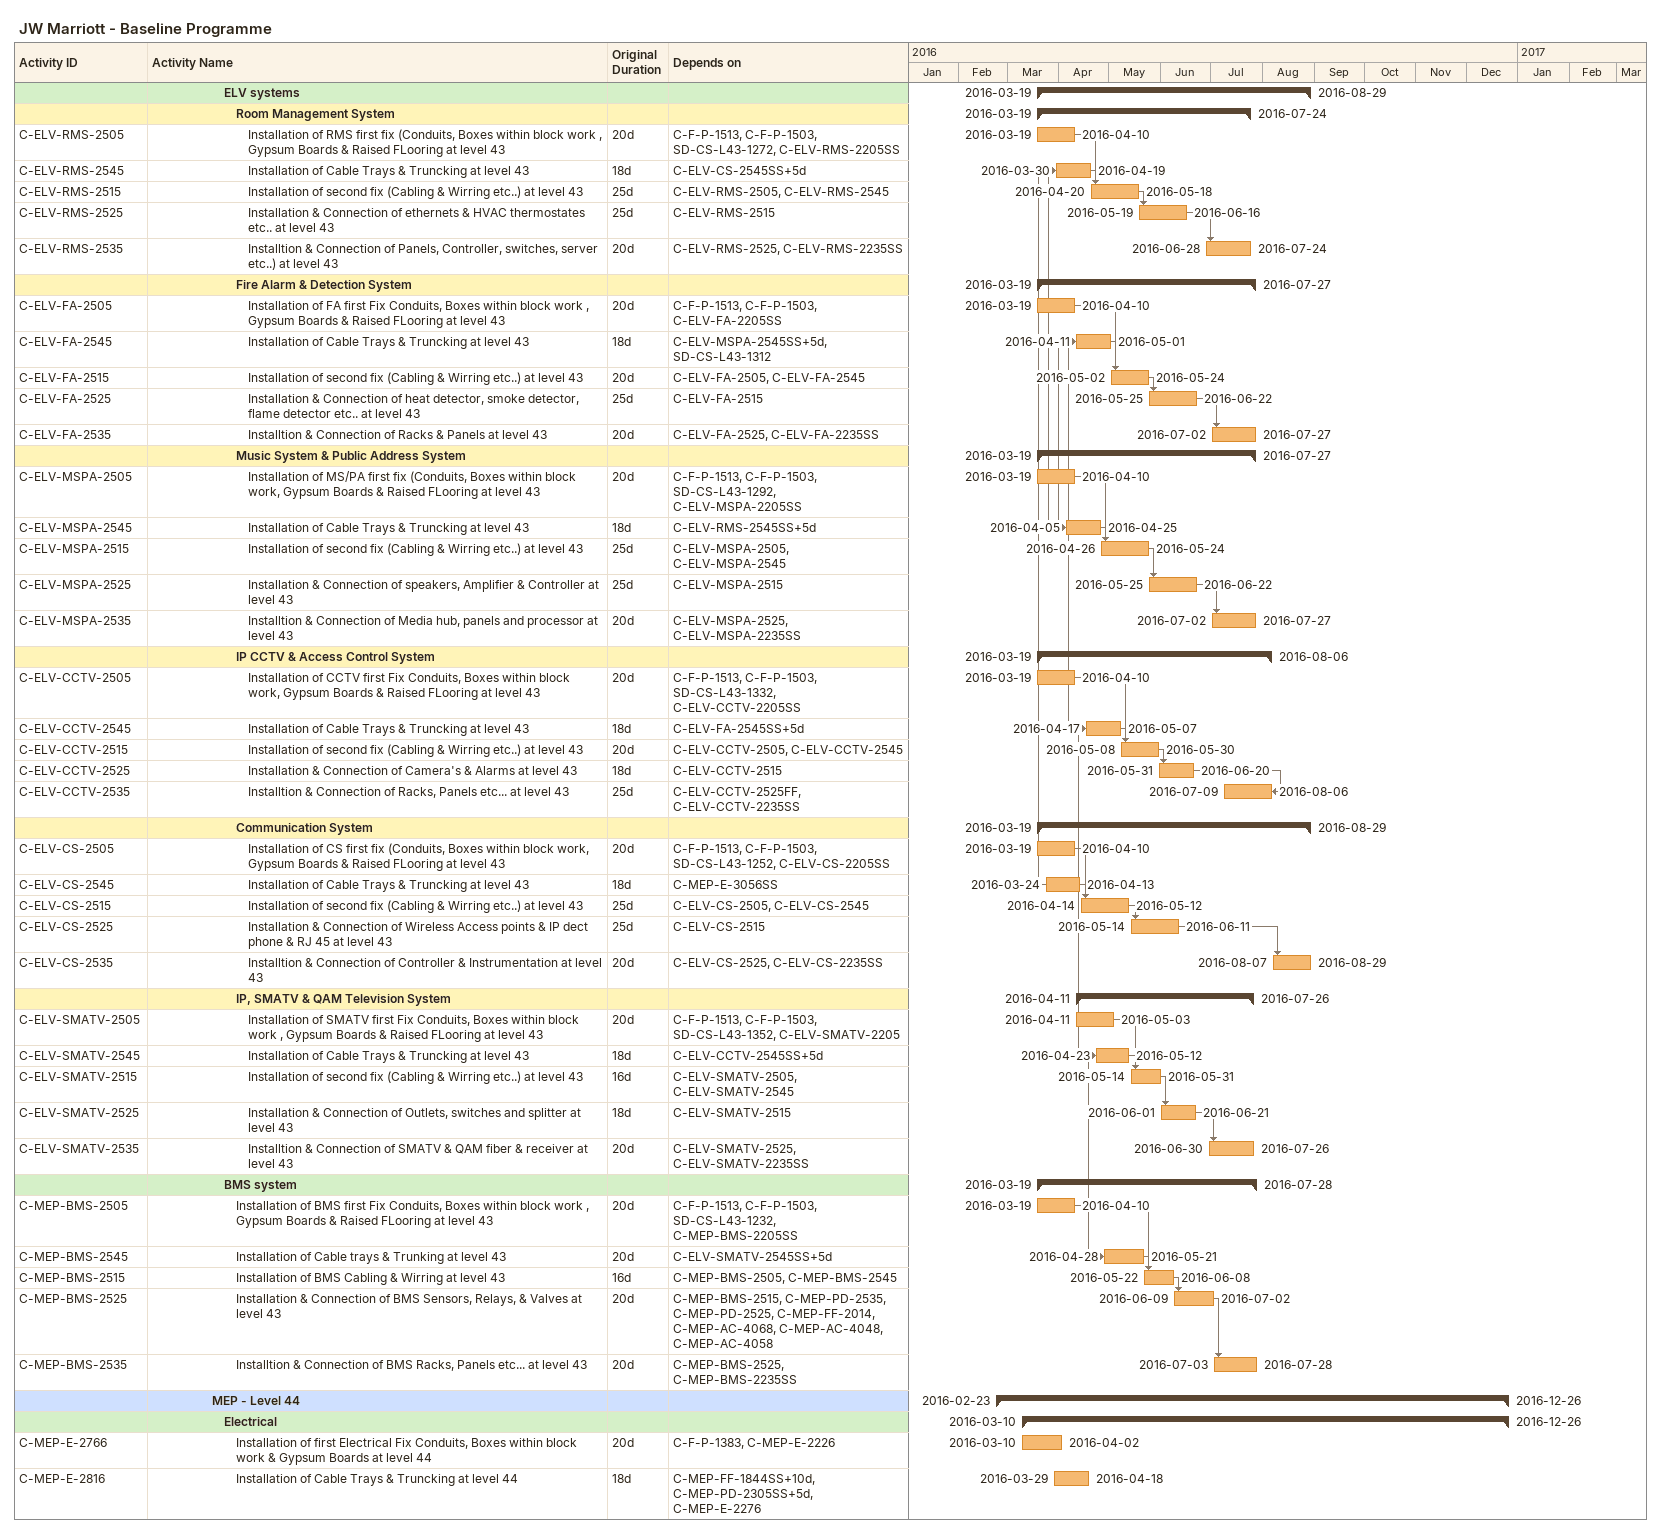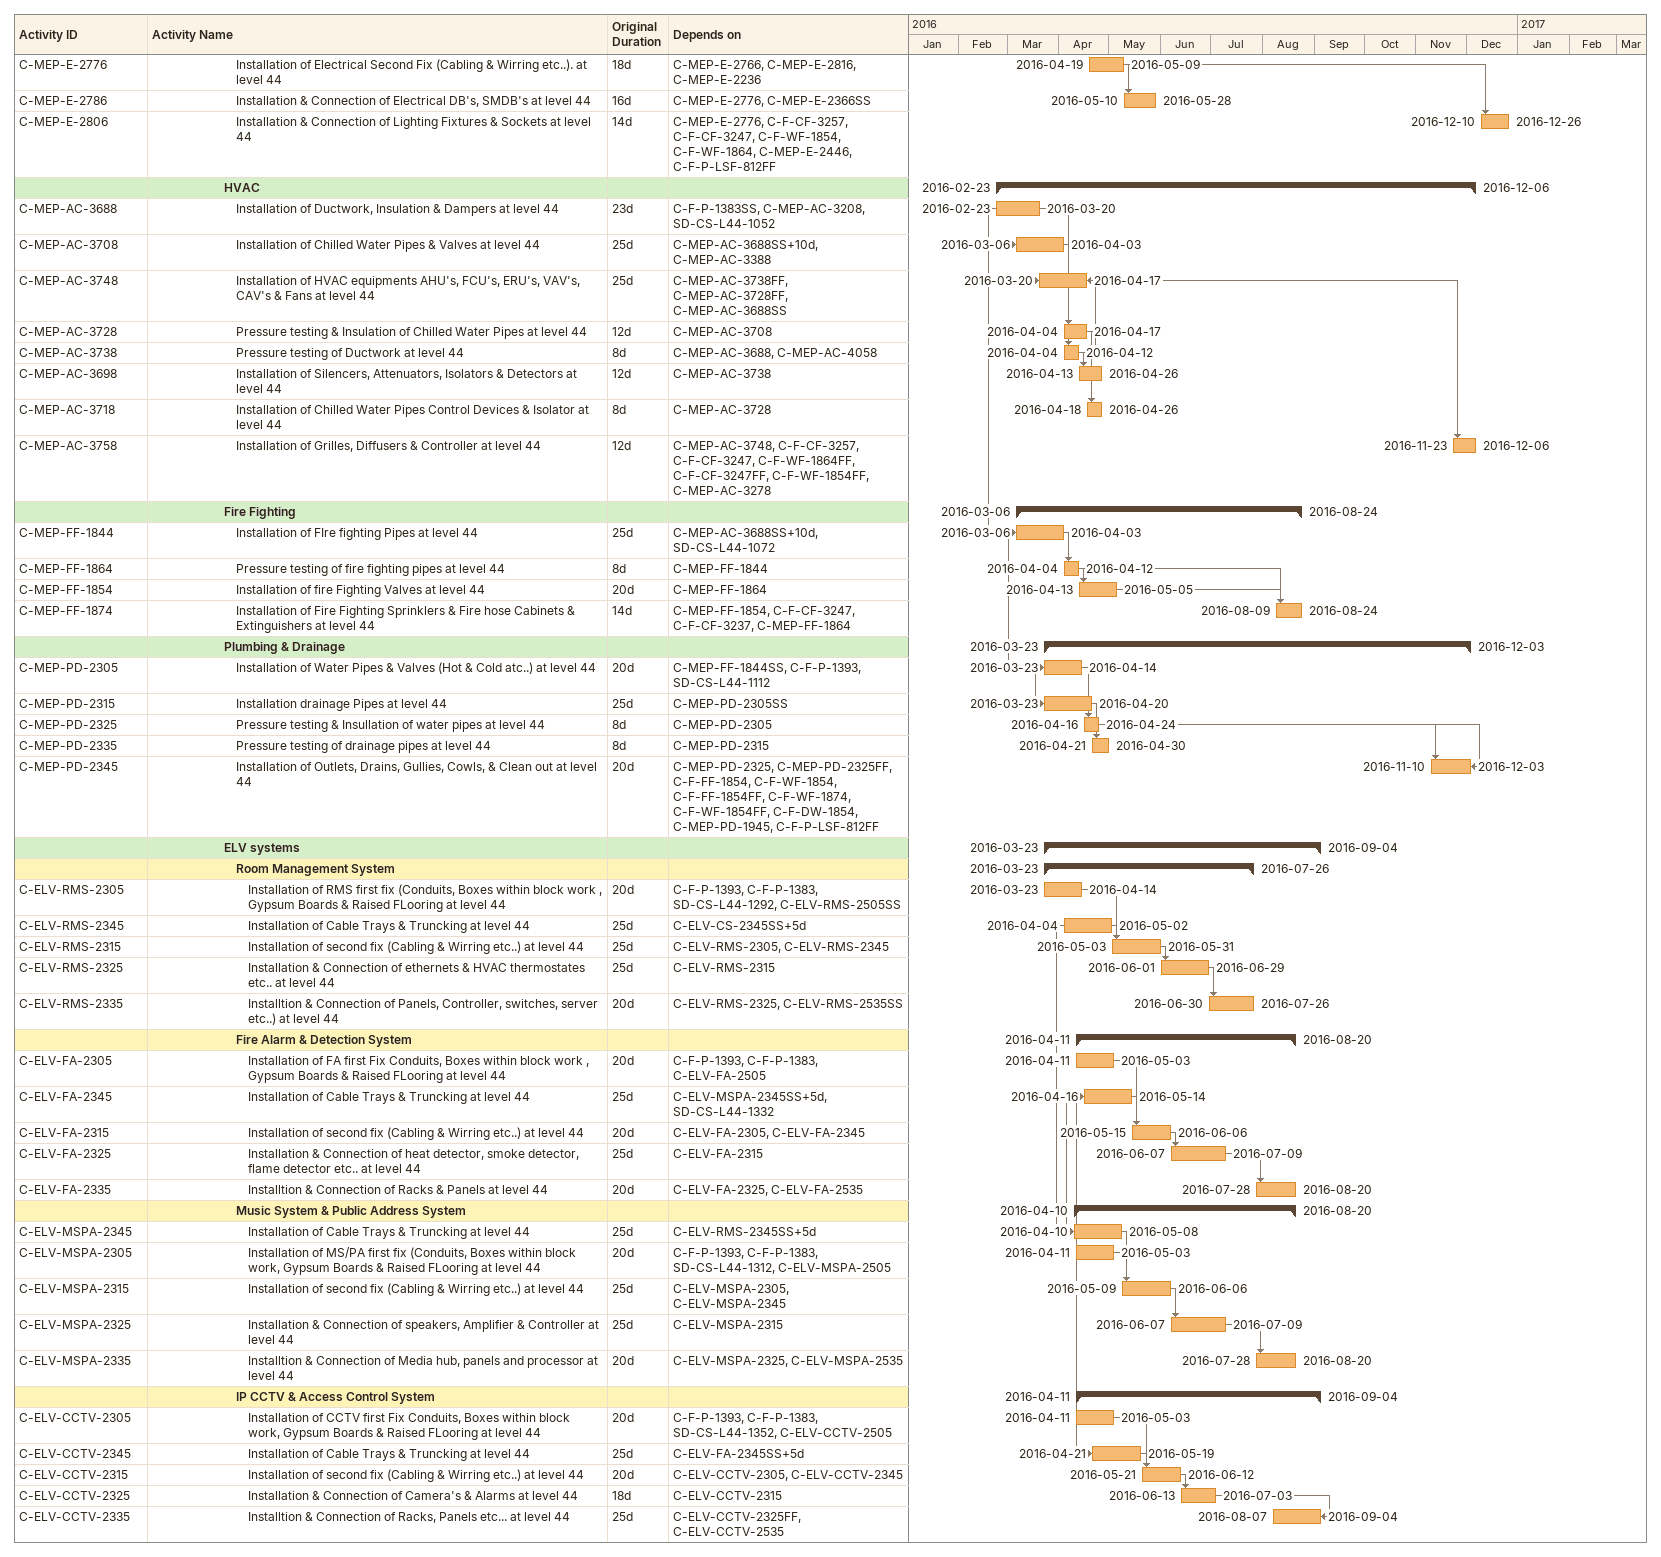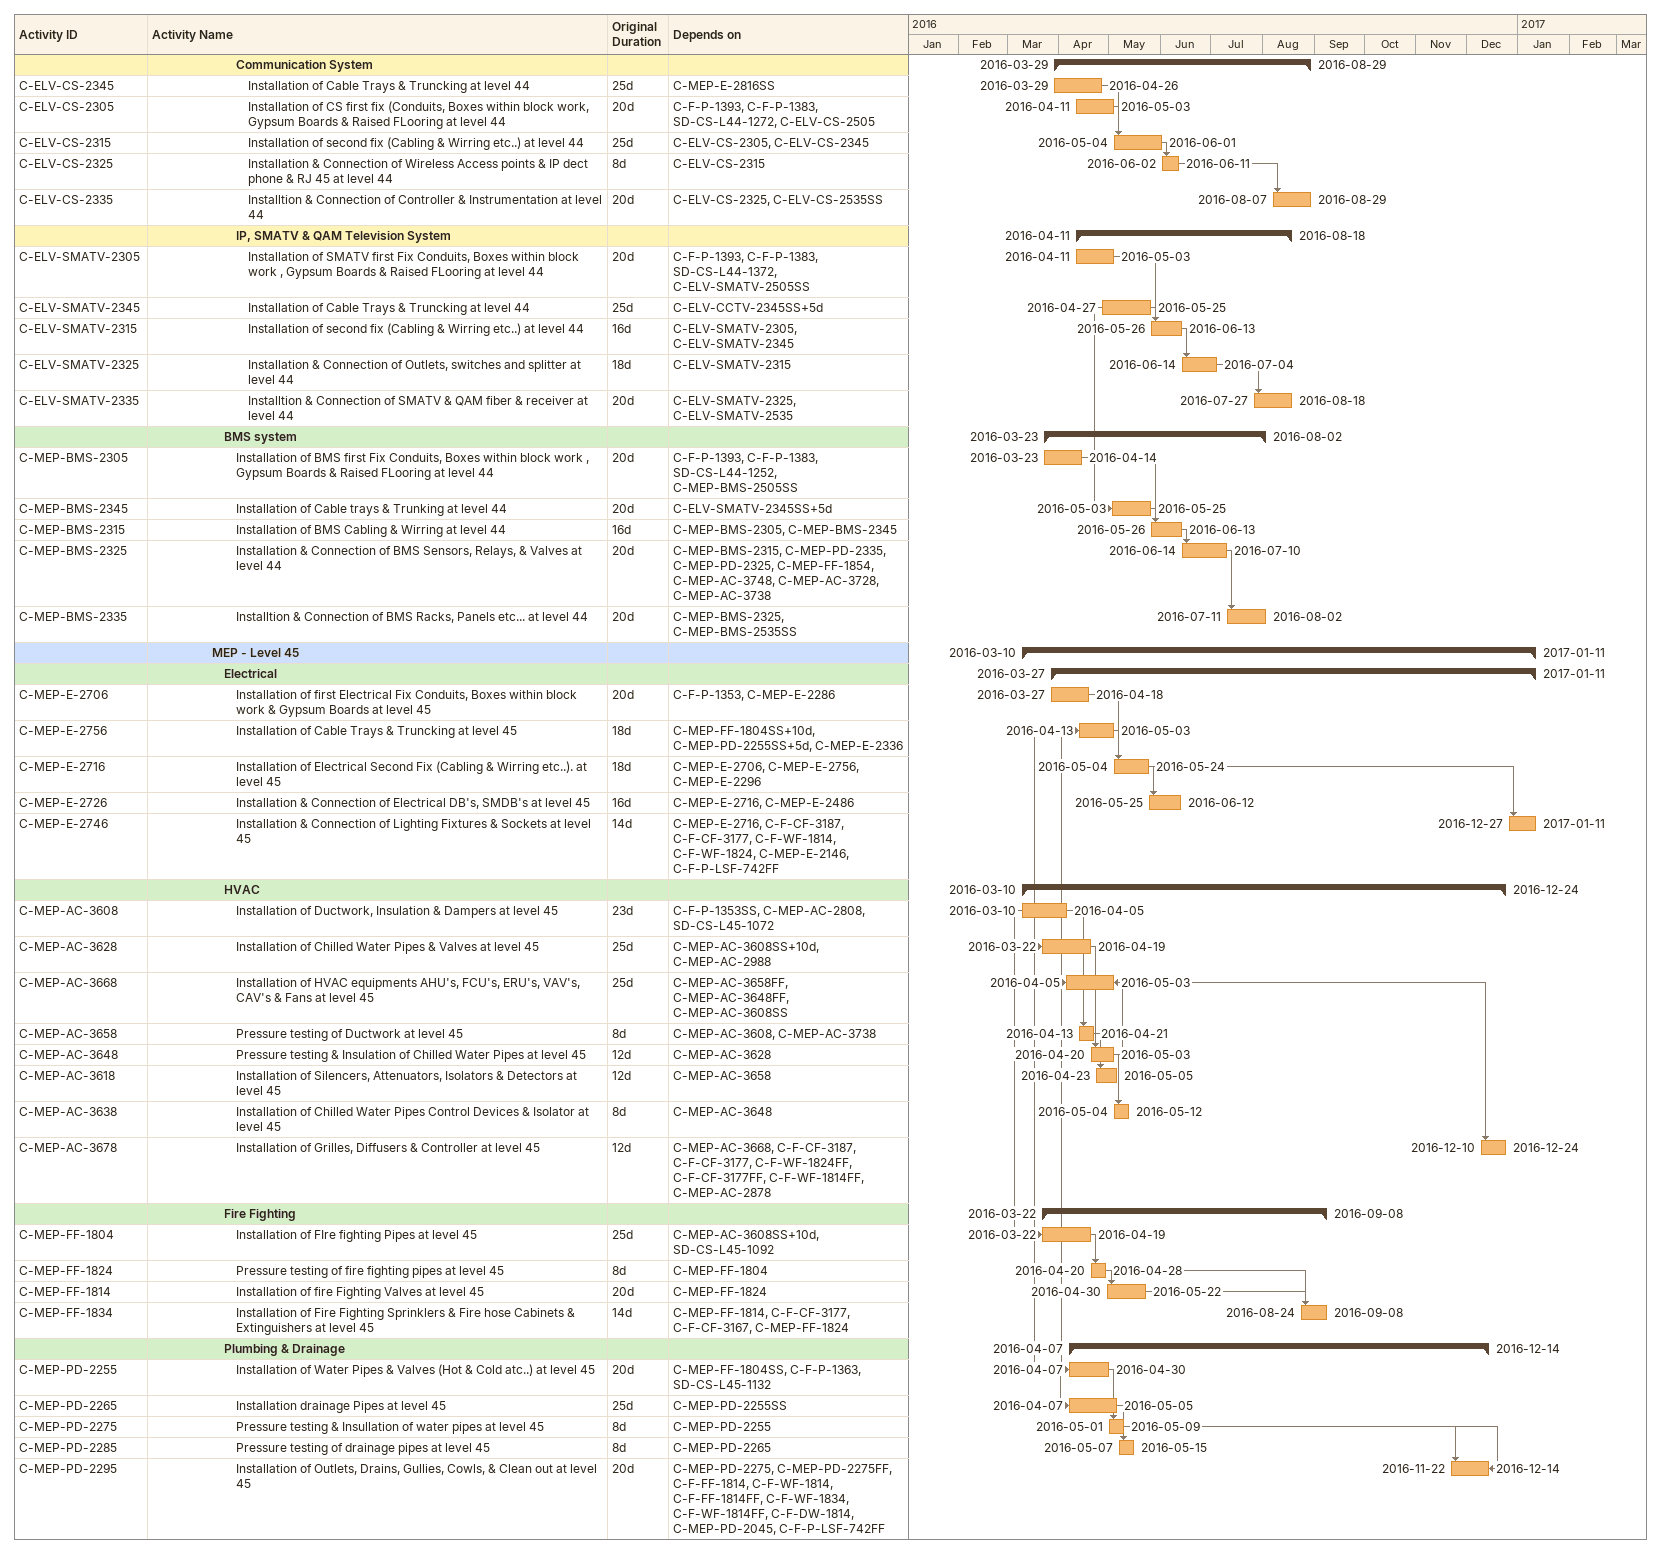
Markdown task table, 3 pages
JW Marriott - Baseline Programme

| ID | Level | Task | Original duration | Start | Finish | Predecessors |
|---|---|---|---|---|---|---|
|  | 7 | **ELV systems** |  | 2016-03-19 | 2016-08-29 |  |
|  | 8 | **Room Management System** |  | 2016-03-19 | 2016-07-24 |  |
| C-ELV-RMS-2505 | 9 | Installation of RMS first fix (Conduits, Boxes within block work , Gypsum Boards & Raised FLooring at level 43 | 20d | 2016-03-19 | 2016-04-10 | C-F-P-1513, C-F-P-1503, SD-CS-L43-1272, C-ELV-RMS-2205SS |
| C-ELV-RMS-2545 | 9 | Installation of Cable Trays & Truncking at level 43 | 18d | 2016-03-30 | 2016-04-19 | C-ELV-CS-2545SS+5d |
| C-ELV-RMS-2515 | 9 | Installation of second fix (Cabling & Wirring etc..) at level 43 | 25d | 2016-04-20 | 2016-05-18 | C-ELV-RMS-2505, C-ELV-RMS-2545 |
| C-ELV-RMS-2525 | 9 | Installation & Connection of ethernets & HVAC thermostates etc.. at level 43 | 25d | 2016-05-19 | 2016-06-16 | C-ELV-RMS-2515 |
| C-ELV-RMS-2535 | 9 | Installtion & Connection of Panels, Controller, switches, server etc..) at level 43 | 20d | 2016-06-28 | 2016-07-24 | C-ELV-RMS-2525, C-ELV-RMS-2235SS |
|  | 8 | **Fire Alarm & Detection System** |  | 2016-03-19 | 2016-07-27 |  |
| C-ELV-FA-2505 | 9 | Installation of FA first Fix Conduits, Boxes within block work , Gypsum Boards & Raised FLooring at level 43 | 20d | 2016-03-19 | 2016-04-10 | C-F-P-1513, C-F-P-1503, C-ELV-FA-2205SS |
| C-ELV-FA-2545 | 9 | Installation of Cable Trays & Truncking at level 43 | 18d | 2016-04-11 | 2016-05-01 | C-ELV-MSPA-2545SS+5d, SD-CS-L43-1312 |
| C-ELV-FA-2515 | 9 | Installation of second fix (Cabling & Wirring etc..) at level 43 | 20d | 2016-05-02 | 2016-05-24 | C-ELV-FA-2505, C-ELV-FA-2545 |
| C-ELV-FA-2525 | 9 | Installation & Connection of heat detector, smoke detector, flame detector etc.. at level 43 | 25d | 2016-05-25 | 2016-06-22 | C-ELV-FA-2515 |
| C-ELV-FA-2535 | 9 | Installtion & Connection of Racks & Panels at level 43 | 20d | 2016-07-02 | 2016-07-27 | C-ELV-FA-2525, C-ELV-FA-2235SS |
|  | 8 | **Music System & Public Address System** |  | 2016-03-19 | 2016-07-27 |  |
| C-ELV-MSPA-2505 | 9 | Installation of MS/PA first fix (Conduits, Boxes within block work, Gypsum Boards & Raised FLooring at level 43 | 20d | 2016-03-19 | 2016-04-10 | C-F-P-1513, C-F-P-1503, SD-CS-L43-1292, C-ELV-MSPA-2205SS |
| C-ELV-MSPA-2545 | 9 | Installation of Cable Trays & Truncking at level 43 | 18d | 2016-04-05 | 2016-04-25 | C-ELV-RMS-2545SS+5d |
| C-ELV-MSPA-2515 | 9 | Installation of second fix (Cabling & Wirring etc..) at level 43 | 25d | 2016-04-26 | 2016-05-24 | C-ELV-MSPA-2505, C-ELV-MSPA-2545 |
| C-ELV-MSPA-2525 | 9 | Installation & Connection of speakers, Amplifier & Controller at level 43 | 25d | 2016-05-25 | 2016-06-22 | C-ELV-MSPA-2515 |
| C-ELV-MSPA-2535 | 9 | Installtion & Connection of Media hub, panels and processor at level 43 | 20d | 2016-07-02 | 2016-07-27 | C-ELV-MSPA-2525, C-ELV-MSPA-2235SS |
|  | 8 | **IP CCTV & Access Control System** |  | 2016-03-19 | 2016-08-06 |  |
| C-ELV-CCTV-2505 | 9 | Installation of CCTV first Fix Conduits, Boxes within block work, Gypsum Boards & Raised FLooring at level 43 | 20d | 2016-03-19 | 2016-04-10 | C-F-P-1513, C-F-P-1503, SD-CS-L43-1332, C-ELV-CCTV-2205SS |
| C-ELV-CCTV-2545 | 9 | Installation of Cable Trays & Truncking at level 43 | 18d | 2016-04-17 | 2016-05-07 | C-ELV-FA-2545SS+5d |
| C-ELV-CCTV-2515 | 9 | Installation of second fix (Cabling & Wirring etc..) at level 43 | 20d | 2016-05-08 | 2016-05-30 | C-ELV-CCTV-2505, C-ELV-CCTV-2545 |
| C-ELV-CCTV-2525 | 9 | Installation & Connection of Camera's & Alarms at level 43 | 18d | 2016-05-31 | 2016-06-20 | C-ELV-CCTV-2515 |
| C-ELV-CCTV-2535 | 9 | Installtion & Connection of Racks, Panels etc... at level 43 | 25d | 2016-07-09 | 2016-08-06 | C-ELV-CCTV-2525FF, C-ELV-CCTV-2235SS |
|  | 8 | **Communication System** |  | 2016-03-19 | 2016-08-29 |  |
| C-ELV-CS-2505 | 9 | Installation of CS first fix (Conduits, Boxes within block work, Gypsum Boards & Raised FLooring at level 43 | 20d | 2016-03-19 | 2016-04-10 | C-F-P-1513, C-F-P-1503, SD-CS-L43-1252, C-ELV-CS-2205SS |
| C-ELV-CS-2545 | 9 | Installation of Cable Trays & Truncking at level 43 | 18d | 2016-03-24 | 2016-04-13 | C-MEP-E-3056SS |
| C-ELV-CS-2515 | 9 | Installation of second fix (Cabling & Wirring etc..) at level 43 | 25d | 2016-04-14 | 2016-05-12 | C-ELV-CS-2505, C-ELV-CS-2545 |
| C-ELV-CS-2525 | 9 | Installation & Connection of Wireless Access points & IP dect phone & RJ 45 at level 43 | 25d | 2016-05-14 | 2016-06-11 | C-ELV-CS-2515 |
| C-ELV-CS-2535 | 9 | Installtion & Connection of Controller & Instrumentation at level 43 | 20d | 2016-08-07 | 2016-08-29 | C-ELV-CS-2525, C-ELV-CS-2235SS |
|  | 8 | **IP, SMATV & QAM Television System** |  | 2016-04-11 | 2016-07-26 |  |
| C-ELV-SMATV-2505 | 9 | Installation of SMATV first Fix Conduits, Boxes within block work , Gypsum Boards & Raised FLooring at level 43 | 20d | 2016-04-11 | 2016-05-03 | C-F-P-1513, C-F-P-1503, SD-CS-L43-1352, C-ELV-SMATV-2205 |
| C-ELV-SMATV-2545 | 9 | Installation of Cable Trays & Truncking at level 43 | 18d | 2016-04-23 | 2016-05-12 | C-ELV-CCTV-2545SS+5d |
| C-ELV-SMATV-2515 | 9 | Installation of second fix (Cabling & Wirring etc..) at level 43 | 16d | 2016-05-14 | 2016-05-31 | C-ELV-SMATV-2505, C-ELV-SMATV-2545 |
| C-ELV-SMATV-2525 | 9 | Installation & Connection of Outlets, switches and splitter at level 43 | 18d | 2016-06-01 | 2016-06-21 | C-ELV-SMATV-2515 |
| C-ELV-SMATV-2535 | 9 | Installtion & Connection of SMATV & QAM fiber & receiver at level 43 | 20d | 2016-06-30 | 2016-07-26 | C-ELV-SMATV-2525, C-ELV-SMATV-2235SS |
|  | 7 | **BMS system** |  | 2016-03-19 | 2016-07-28 |  |
| C-MEP-BMS-2505 | 8 | Installation of BMS first Fix Conduits, Boxes within block work , Gypsum Boards & Raised FLooring at level 43 | 20d | 2016-03-19 | 2016-04-10 | C-F-P-1513, C-F-P-1503, SD-CS-L43-1232, C-MEP-BMS-2205SS |
| C-MEP-BMS-2545 | 8 | Installation of Cable trays & Trunking at level 43 | 20d | 2016-04-28 | 2016-05-21 | C-ELV-SMATV-2545SS+5d |
| C-MEP-BMS-2515 | 8 | Installation of BMS Cabling & Wirring at level 43 | 16d | 2016-05-22 | 2016-06-08 | C-MEP-BMS-2505, C-MEP-BMS-2545 |
| C-MEP-BMS-2525 | 8 | Installation & Connection of BMS Sensors, Relays, & Valves at level 43 | 20d | 2016-06-09 | 2016-07-02 | C-MEP-BMS-2515, C-MEP-PD-2535, C-MEP-PD-2525, C-MEP-FF-2014, C-MEP-AC-4068, C-MEP-AC-4048, C-MEP-AC-4058 |
| C-MEP-BMS-2535 | 8 | Installtion & Connection of BMS Racks, Panels etc... at level 43 | 20d | 2016-07-03 | 2016-07-28 | C-MEP-BMS-2525, C-MEP-BMS-2235SS |
|  | 6 | **MEP - Level 44** |  | 2016-02-23 | 2016-12-26 |  |
|  | 7 | **Electrical** |  | 2016-03-10 | 2016-12-26 |  |
| C-MEP-E-2766 | 8 | Installation of first Electrical Fix Conduits, Boxes within block work & Gypsum Boards at level 44 | 20d | 2016-03-10 | 2016-04-02 | C-F-P-1383, C-MEP-E-2226 |
| C-MEP-E-2816 | 8 | Installation of Cable Trays & Truncking at level 44 | 18d | 2016-03-29 | 2016-04-18 | C-MEP-FF-1844SS+10d, C-MEP-PD-2305SS+5d, C-MEP-E-2276 |
| C-MEP-E-2776 | 8 | Installation of Electrical Second Fix (Cabling & Wirring etc..). at level 44 | 18d | 2016-04-19 | 2016-05-09 | C-MEP-E-2766, C-MEP-E-2816, C-MEP-E-2236 |
| C-MEP-E-2786 | 8 | Installation & Connection of Electrical DB's, SMDB's at level 44 | 16d | 2016-05-10 | 2016-05-28 | C-MEP-E-2776, C-MEP-E-2366SS |
| C-MEP-E-2806 | 8 | Installation & Connection of Lighting Fixtures & Sockets at level 44 | 14d | 2016-12-10 | 2016-12-26 | C-MEP-E-2776, C-F-CF-3257, C-F-CF-3247, C-F-WF-1854, C-F-WF-1864, C-MEP-E-2446, C-F-P-LSF-812FF |
|  | 7 | **HVAC** |  | 2016-02-23 | 2016-12-06 |  |
| C-MEP-AC-3688 | 8 | Installation of Ductwork, Insulation & Dampers at level 44 | 23d | 2016-02-23 | 2016-03-20 | C-F-P-1383SS, C-MEP-AC-3208, SD-CS-L44-1052 |
| C-MEP-AC-3708 | 8 | Installation of Chilled Water Pipes & Valves at level 44 | 25d | 2016-03-06 | 2016-04-03 | C-MEP-AC-3688SS+10d, C-MEP-AC-3388 |
| C-MEP-AC-3748 | 8 | Installation of HVAC equipments AHU's, FCU's, ERU's, VAV's, CAV's & Fans at level 44 | 25d | 2016-03-20 | 2016-04-17 | C-MEP-AC-3738FF, C-MEP-AC-3728FF, C-MEP-AC-3688SS |
| C-MEP-AC-3728 | 8 | Pressure testing & Insulation of Chilled Water Pipes at level 44 | 12d | 2016-04-04 | 2016-04-17 | C-MEP-AC-3708 |
| C-MEP-AC-3738 | 8 | Pressure testing of Ductwork at level 44 | 8d | 2016-04-04 | 2016-04-12 | C-MEP-AC-3688, C-MEP-AC-4058 |
| C-MEP-AC-3698 | 8 | Installation of Silencers, Attenuators, Isolators & Detectors at level 44 | 12d | 2016-04-13 | 2016-04-26 | C-MEP-AC-3738 |
| C-MEP-AC-3718 | 8 | Installation of Chilled Water Pipes Control Devices & Isolator at level 44 | 8d | 2016-04-18 | 2016-04-26 | C-MEP-AC-3728 |
| C-MEP-AC-3758 | 8 | Installation of Grilles, Diffusers & Controller at level 44 | 12d | 2016-11-23 | 2016-12-06 | C-MEP-AC-3748, C-F-CF-3257, C-F-CF-3247, C-F-WF-1864FF, C-F-CF-3247FF, C-F-WF-1854FF, C-MEP-AC-3278 |
|  | 7 | **Fire Fighting** |  | 2016-03-06 | 2016-08-24 |  |
| C-MEP-FF-1844 | 8 | Installation of FIre fighting Pipes at level 44 | 25d | 2016-03-06 | 2016-04-03 | C-MEP-AC-3688SS+10d, SD-CS-L44-1072 |
| C-MEP-FF-1864 | 8 | Pressure testing of fire fighting pipes at level 44 | 8d | 2016-04-04 | 2016-04-12 | C-MEP-FF-1844 |
| C-MEP-FF-1854 | 8 | Installation of fire Fighting Valves at level 44 | 20d | 2016-04-13 | 2016-05-05 | C-MEP-FF-1864 |
| C-MEP-FF-1874 | 8 | Installation of Fire Fighting Sprinklers & Fire hose Cabinets & Extinguishers at level 44 | 14d | 2016-08-09 | 2016-08-24 | C-MEP-FF-1854, C-F-CF-3247, C-F-CF-3237, C-MEP-FF-1864 |
|  | 7 | **Plumbing & Drainage** |  | 2016-03-23 | 2016-12-03 |  |
| C-MEP-PD-2305 | 8 | Installation of Water Pipes & Valves (Hot & Cold atc..) at level 44 | 20d | 2016-03-23 | 2016-04-14 | C-MEP-FF-1844SS, C-F-P-1393, SD-CS-L44-1112 |
| C-MEP-PD-2315 | 8 | Installation drainage Pipes at level 44 | 25d | 2016-03-23 | 2016-04-20 | C-MEP-PD-2305SS |
| C-MEP-PD-2325 | 8 | Pressure testing & Insullation of water pipes at level 44 | 8d | 2016-04-16 | 2016-04-24 | C-MEP-PD-2305 |
| C-MEP-PD-2335 | 8 | Pressure testing of drainage pipes at level 44 | 8d | 2016-04-21 | 2016-04-30 | C-MEP-PD-2315 |
| C-MEP-PD-2345 | 8 | Installation of Outlets, Drains, Gullies, Cowls, & Clean out at level 44 | 20d | 2016-11-10 | 2016-12-03 | C-MEP-PD-2325, C-MEP-PD-2325FF, C-F-FF-1854, C-F-WF-1854, C-F-FF-1854FF, C-F-WF-1874, C-F-WF-1854FF, C-F-DW-1854, C-MEP-PD-1945, C-F-P-LSF-812FF |
|  | 7 | **ELV systems** |  | 2016-03-23 | 2016-09-04 |  |
|  | 8 | **Room Management System** |  | 2016-03-23 | 2016-07-26 |  |
| C-ELV-RMS-2305 | 9 | Installation of RMS first fix (Conduits, Boxes within block work , Gypsum Boards & Raised FLooring at level 44 | 20d | 2016-03-23 | 2016-04-14 | C-F-P-1393, C-F-P-1383, SD-CS-L44-1292, C-ELV-RMS-2505SS |
| C-ELV-RMS-2345 | 9 | Installation of Cable Trays & Truncking at level 44 | 25d | 2016-04-04 | 2016-05-02 | C-ELV-CS-2345SS+5d |
| C-ELV-RMS-2315 | 9 | Installation of second fix (Cabling & Wirring etc..) at level 44 | 25d | 2016-05-03 | 2016-05-31 | C-ELV-RMS-2305, C-ELV-RMS-2345 |
| C-ELV-RMS-2325 | 9 | Installation & Connection of ethernets & HVAC thermostates etc.. at level 44 | 25d | 2016-06-01 | 2016-06-29 | C-ELV-RMS-2315 |
| C-ELV-RMS-2335 | 9 | Installtion & Connection of Panels, Controller, switches, server etc..) at level 44 | 20d | 2016-06-30 | 2016-07-26 | C-ELV-RMS-2325, C-ELV-RMS-2535SS |
|  | 8 | **Fire Alarm & Detection System** |  | 2016-04-11 | 2016-08-20 |  |
| C-ELV-FA-2305 | 9 | Installation of FA first Fix Conduits, Boxes within block work , Gypsum Boards & Raised FLooring at level 44 | 20d | 2016-04-11 | 2016-05-03 | C-F-P-1393, C-F-P-1383, C-ELV-FA-2505 |
| C-ELV-FA-2345 | 9 | Installation of Cable Trays & Truncking at level 44 | 25d | 2016-04-16 | 2016-05-14 | C-ELV-MSPA-2345SS+5d, SD-CS-L44-1332 |
| C-ELV-FA-2315 | 9 | Installation of second fix (Cabling & Wirring etc..) at level 44 | 20d | 2016-05-15 | 2016-06-06 | C-ELV-FA-2305, C-ELV-FA-2345 |
| C-ELV-FA-2325 | 9 | Installation & Connection of heat detector, smoke detector, flame detector etc.. at level 44 | 25d | 2016-06-07 | 2016-07-09 | C-ELV-FA-2315 |
| C-ELV-FA-2335 | 9 | Installtion & Connection of Racks & Panels at level 44 | 20d | 2016-07-28 | 2016-08-20 | C-ELV-FA-2325, C-ELV-FA-2535 |
|  | 8 | **Music System & Public Address System** |  | 2016-04-10 | 2016-08-20 |  |
| C-ELV-MSPA-2345 | 9 | Installation of Cable Trays & Truncking at level 44 | 25d | 2016-04-10 | 2016-05-08 | C-ELV-RMS-2345SS+5d |
| C-ELV-MSPA-2305 | 9 | Installation of MS/PA first fix (Conduits, Boxes within block work, Gypsum Boards & Raised FLooring at level 44 | 20d | 2016-04-11 | 2016-05-03 | C-F-P-1393, C-F-P-1383, SD-CS-L44-1312, C-ELV-MSPA-2505 |
| C-ELV-MSPA-2315 | 9 | Installation of second fix (Cabling & Wirring etc..) at level 44 | 25d | 2016-05-09 | 2016-06-06 | C-ELV-MSPA-2305, C-ELV-MSPA-2345 |
| C-ELV-MSPA-2325 | 9 | Installation & Connection of speakers, Amplifier & Controller at level 44 | 25d | 2016-06-07 | 2016-07-09 | C-ELV-MSPA-2315 |
| C-ELV-MSPA-2335 | 9 | Installtion & Connection of Media hub, panels and processor at level 44 | 20d | 2016-07-28 | 2016-08-20 | C-ELV-MSPA-2325, C-ELV-MSPA-2535 |
|  | 8 | **IP CCTV & Access Control System** |  | 2016-04-11 | 2016-09-04 |  |
| C-ELV-CCTV-2305 | 9 | Installation of CCTV first Fix Conduits, Boxes within block work, Gypsum Boards & Raised FLooring at level 44 | 20d | 2016-04-11 | 2016-05-03 | C-F-P-1393, C-F-P-1383, SD-CS-L44-1352, C-ELV-CCTV-2505 |
| C-ELV-CCTV-2345 | 9 | Installation of Cable Trays & Truncking at level 44 | 25d | 2016-04-21 | 2016-05-19 | C-ELV-FA-2345SS+5d |
| C-ELV-CCTV-2315 | 9 | Installation of second fix (Cabling & Wirring etc..) at level 44 | 20d | 2016-05-21 | 2016-06-12 | C-ELV-CCTV-2305, C-ELV-CCTV-2345 |
| C-ELV-CCTV-2325 | 9 | Installation & Connection of Camera's & Alarms at level 44 | 18d | 2016-06-13 | 2016-07-03 | C-ELV-CCTV-2315 |
| C-ELV-CCTV-2335 | 9 | Installtion & Connection of Racks, Panels etc... at level 44 | 25d | 2016-08-07 | 2016-09-04 | C-ELV-CCTV-2325FF, C-ELV-CCTV-2535 |
|  | 8 | **Communication System** |  | 2016-03-29 | 2016-08-29 |  |
| C-ELV-CS-2345 | 9 | Installation of Cable Trays & Truncking at level 44 | 25d | 2016-03-29 | 2016-04-26 | C-MEP-E-2816SS |
| C-ELV-CS-2305 | 9 | Installation of CS first fix (Conduits, Boxes within block work, Gypsum Boards & Raised FLooring at level 44 | 20d | 2016-04-11 | 2016-05-03 | C-F-P-1393, C-F-P-1383, SD-CS-L44-1272, C-ELV-CS-2505 |
| C-ELV-CS-2315 | 9 | Installation of second fix (Cabling & Wirring etc..) at level 44 | 25d | 2016-05-04 | 2016-06-01 | C-ELV-CS-2305, C-ELV-CS-2345 |
| C-ELV-CS-2325 | 9 | Installation & Connection of Wireless Access points & IP dect phone & RJ 45 at level 44 | 8d | 2016-06-02 | 2016-06-11 | C-ELV-CS-2315 |
| C-ELV-CS-2335 | 9 | Installtion & Connection of Controller & Instrumentation at level 44 | 20d | 2016-08-07 | 2016-08-29 | C-ELV-CS-2325, C-ELV-CS-2535SS |
|  | 8 | **IP, SMATV & QAM Television System** |  | 2016-04-11 | 2016-08-18 |  |
| C-ELV-SMATV-2305 | 9 | Installation of SMATV first Fix Conduits, Boxes within block work , Gypsum Boards & Raised FLooring at level 44 | 20d | 2016-04-11 | 2016-05-03 | C-F-P-1393, C-F-P-1383, SD-CS-L44-1372, C-ELV-SMATV-2505SS |
| C-ELV-SMATV-2345 | 9 | Installation of Cable Trays & Truncking at level 44 | 25d | 2016-04-27 | 2016-05-25 | C-ELV-CCTV-2345SS+5d |
| C-ELV-SMATV-2315 | 9 | Installation of second fix (Cabling & Wirring etc..) at level 44 | 16d | 2016-05-26 | 2016-06-13 | C-ELV-SMATV-2305, C-ELV-SMATV-2345 |
| C-ELV-SMATV-2325 | 9 | Installation & Connection of Outlets, switches and splitter at level 44 | 18d | 2016-06-14 | 2016-07-04 | C-ELV-SMATV-2315 |
| C-ELV-SMATV-2335 | 9 | Installtion & Connection of SMATV & QAM fiber & receiver at level 44 | 20d | 2016-07-27 | 2016-08-18 | C-ELV-SMATV-2325, C-ELV-SMATV-2535 |
|  | 7 | **BMS system** |  | 2016-03-23 | 2016-08-02 |  |
| C-MEP-BMS-2305 | 8 | Installation of BMS first Fix Conduits, Boxes within block work , Gypsum Boards & Raised FLooring at level 44 | 20d | 2016-03-23 | 2016-04-14 | C-F-P-1393, C-F-P-1383, SD-CS-L44-1252, C-MEP-BMS-2505SS |
| C-MEP-BMS-2345 | 8 | Installation of Cable trays & Trunking at level 44 | 20d | 2016-05-03 | 2016-05-25 | C-ELV-SMATV-2345SS+5d |
| C-MEP-BMS-2315 | 8 | Installation of BMS Cabling & Wirring at level 44 | 16d | 2016-05-26 | 2016-06-13 | C-MEP-BMS-2305, C-MEP-BMS-2345 |
| C-MEP-BMS-2325 | 8 | Installation & Connection of BMS Sensors, Relays, & Valves at level 44 | 20d | 2016-06-14 | 2016-07-10 | C-MEP-BMS-2315, C-MEP-PD-2335, C-MEP-PD-2325, C-MEP-FF-1854, C-MEP-AC-3748, C-MEP-AC-3728, C-MEP-AC-3738 |
| C-MEP-BMS-2335 | 8 | Installtion & Connection of BMS Racks, Panels etc... at level 44 | 20d | 2016-07-11 | 2016-08-02 | C-MEP-BMS-2325, C-MEP-BMS-2535SS |
|  | 6 | **MEP - Level 45** |  | 2016-03-10 | 2017-01-11 |  |
|  | 7 | **Electrical** |  | 2016-03-27 | 2017-01-11 |  |
| C-MEP-E-2706 | 8 | Installation of first Electrical Fix Conduits, Boxes within block work & Gypsum Boards at level 45 | 20d | 2016-03-27 | 2016-04-18 | C-F-P-1353, C-MEP-E-2286 |
| C-MEP-E-2756 | 8 | Installation of Cable Trays & Truncking at level 45 | 18d | 2016-04-13 | 2016-05-03 | C-MEP-FF-1804SS+10d, C-MEP-PD-2255SS+5d, C-MEP-E-2336 |
| C-MEP-E-2716 | 8 | Installation of Electrical Second Fix (Cabling & Wirring etc..). at level 45 | 18d | 2016-05-04 | 2016-05-24 | C-MEP-E-2706, C-MEP-E-2756, C-MEP-E-2296 |
| C-MEP-E-2726 | 8 | Installation & Connection of Electrical DB's, SMDB's at level 45 | 16d | 2016-05-25 | 2016-06-12 | C-MEP-E-2716, C-MEP-E-2486 |
| C-MEP-E-2746 | 8 | Installation & Connection of Lighting Fixtures & Sockets at level 45 | 14d | 2016-12-27 | 2017-01-11 | C-MEP-E-2716, C-F-CF-3187, C-F-CF-3177, C-F-WF-1814, C-F-WF-1824, C-MEP-E-2146, C-F-P-LSF-742FF |
|  | 7 | **HVAC** |  | 2016-03-10 | 2016-12-24 |  |
| C-MEP-AC-3608 | 8 | Installation of Ductwork, Insulation & Dampers at level 45 | 23d | 2016-03-10 | 2016-04-05 | C-F-P-1353SS, C-MEP-AC-2808, SD-CS-L45-1072 |
| C-MEP-AC-3628 | 8 | Installation of Chilled Water Pipes & Valves at level 45 | 25d | 2016-03-22 | 2016-04-19 | C-MEP-AC-3608SS+10d, C-MEP-AC-2988 |
| C-MEP-AC-3668 | 8 | Installation of HVAC equipments AHU's, FCU's, ERU's, VAV's, CAV's & Fans at level 45 | 25d | 2016-04-05 | 2016-05-03 | C-MEP-AC-3658FF, C-MEP-AC-3648FF, C-MEP-AC-3608SS |
| C-MEP-AC-3658 | 8 | Pressure testing of Ductwork at level 45 | 8d | 2016-04-13 | 2016-04-21 | C-MEP-AC-3608, C-MEP-AC-3738 |
| C-MEP-AC-3648 | 8 | Pressure testing & Insulation of Chilled Water Pipes at level 45 | 12d | 2016-04-20 | 2016-05-03 | C-MEP-AC-3628 |
| C-MEP-AC-3618 | 8 | Installation of Silencers, Attenuators, Isolators & Detectors at level 45 | 12d | 2016-04-23 | 2016-05-05 | C-MEP-AC-3658 |
| C-MEP-AC-3638 | 8 | Installation of Chilled Water Pipes Control Devices & Isolator at level 45 | 8d | 2016-05-04 | 2016-05-12 | C-MEP-AC-3648 |
| C-MEP-AC-3678 | 8 | Installation of Grilles, Diffusers & Controller at level 45 | 12d | 2016-12-10 | 2016-12-24 | C-MEP-AC-3668, C-F-CF-3187, C-F-CF-3177, C-F-WF-1824FF, C-F-CF-3177FF, C-F-WF-1814FF, C-MEP-AC-2878 |
|  | 7 | **Fire Fighting** |  | 2016-03-22 | 2016-09-08 |  |
| C-MEP-FF-1804 | 8 | Installation of FIre fighting Pipes at level 45 | 25d | 2016-03-22 | 2016-04-19 | C-MEP-AC-3608SS+10d, SD-CS-L45-1092 |
| C-MEP-FF-1824 | 8 | Pressure testing of fire fighting pipes at level 45 | 8d | 2016-04-20 | 2016-04-28 | C-MEP-FF-1804 |
| C-MEP-FF-1814 | 8 | Installation of fire Fighting Valves at level 45 | 20d | 2016-04-30 | 2016-05-22 | C-MEP-FF-1824 |
| C-MEP-FF-1834 | 8 | Installation of Fire Fighting Sprinklers & Fire hose Cabinets & Extinguishers at level 45 | 14d | 2016-08-24 | 2016-09-08 | C-MEP-FF-1814, C-F-CF-3177, C-F-CF-3167, C-MEP-FF-1824 |
|  | 7 | **Plumbing & Drainage** |  | 2016-04-07 | 2016-12-14 |  |
| C-MEP-PD-2255 | 8 | Installation of Water Pipes & Valves (Hot & Cold atc..) at level 45 | 20d | 2016-04-07 | 2016-04-30 | C-MEP-FF-1804SS, C-F-P-1363, SD-CS-L45-1132 |
| C-MEP-PD-2265 | 8 | Installation drainage Pipes at level 45 | 25d | 2016-04-07 | 2016-05-05 | C-MEP-PD-2255SS |
| C-MEP-PD-2275 | 8 | Pressure testing & Insullation of water pipes at level 45 | 8d | 2016-05-01 | 2016-05-09 | C-MEP-PD-2255 |
| C-MEP-PD-2285 | 8 | Pressure testing of drainage pipes at level 45 | 8d | 2016-05-07 | 2016-05-15 | C-MEP-PD-2265 |
| C-MEP-PD-2295 | 8 | Installation of Outlets, Drains, Gullies, Cowls, & Clean out at level 45 | 20d | 2016-11-22 | 2016-12-14 | C-MEP-PD-2275, C-MEP-PD-2275FF, C-F-FF-1814, C-F-WF-1814, C-F-FF-1814FF, C-F-WF-1834, C-F-WF-1814FF, C-F-DW-1814, C-MEP-PD-2045, C-F-P-LSF-742FF |
